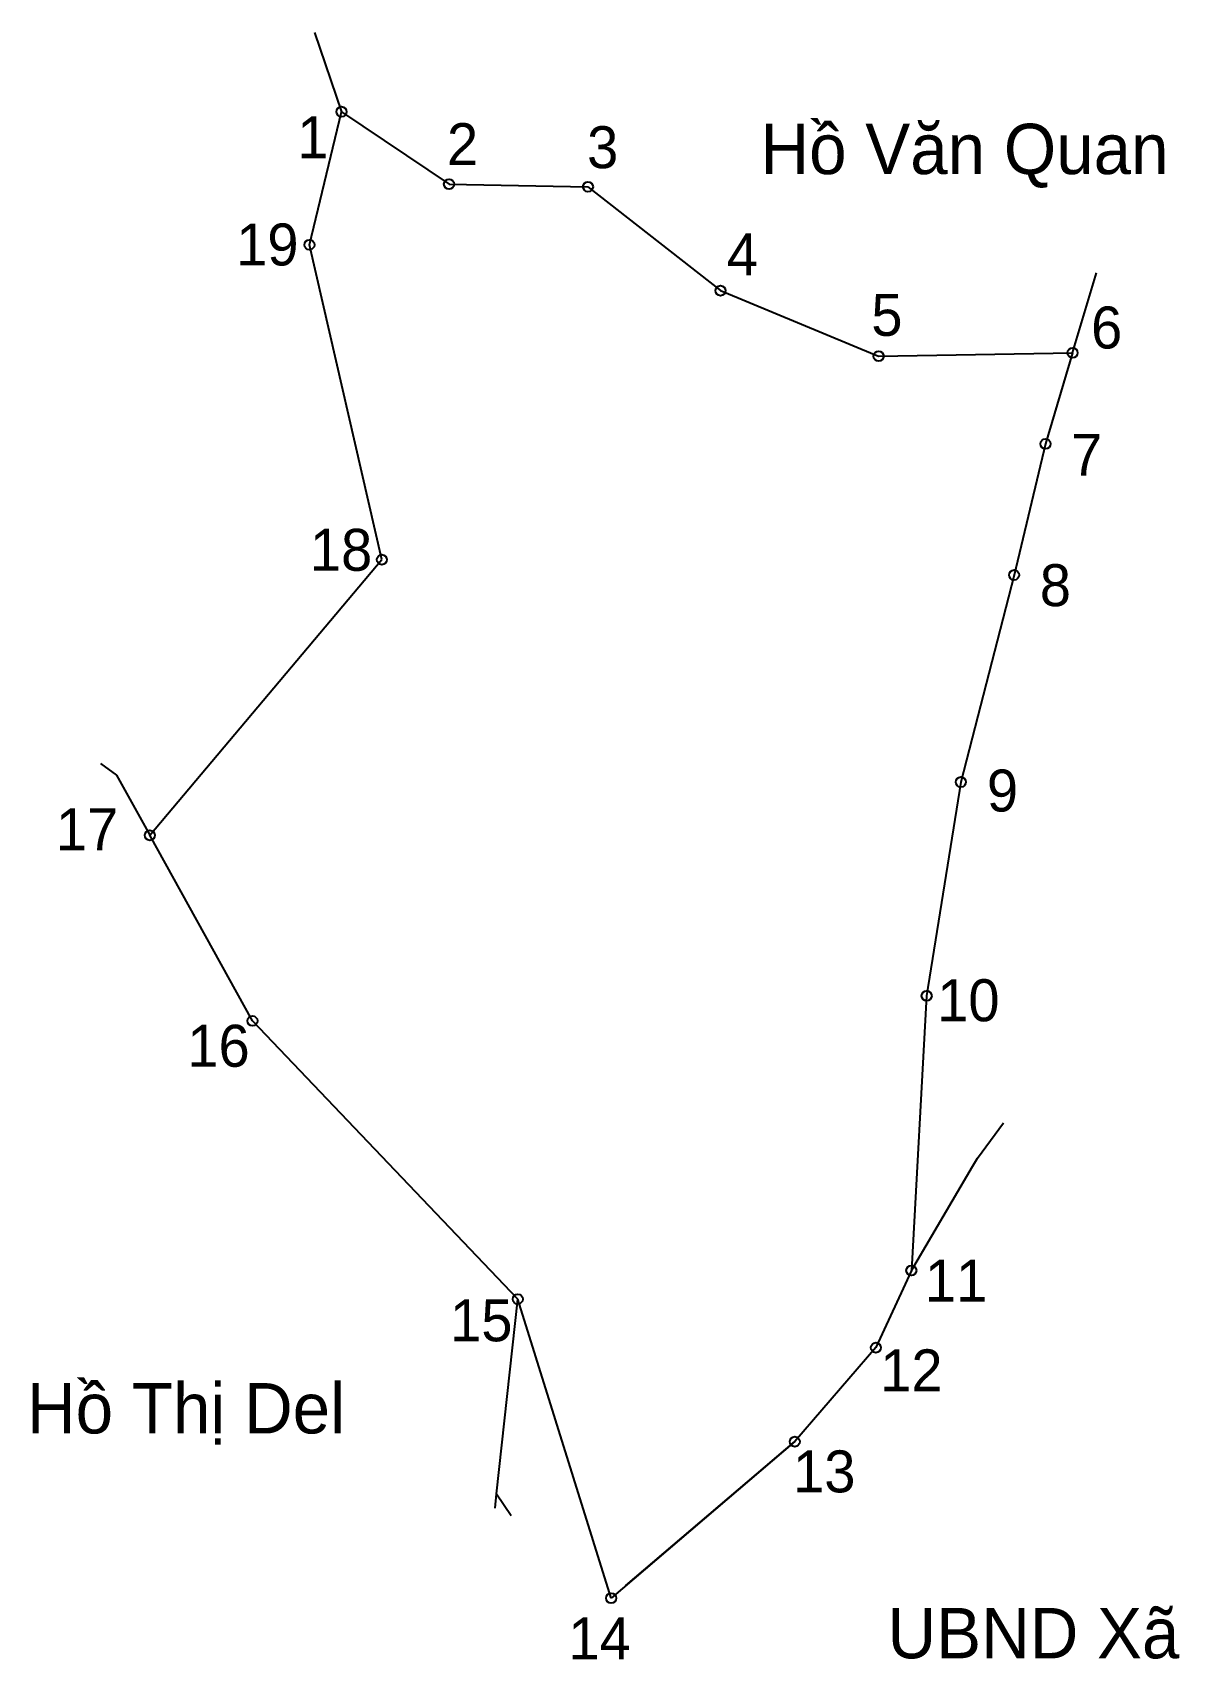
# Model space of a CAD drawing. Extents: x 546384 to 546549, y 1825127 to 1825361.
import ezdxf

# ---------------------------------------------------------------- set-up
doc = ezdxf.new("R2010")
doc.units = 0
for name, color, linetype in [('CanhThua', 7, 'Continuous'), ('MocDinhThua', 7, 'Continuous'), ('RauThua', 7, 'Continuous'), ('SoHieuDinhThua', 7, 'Continuous'), ('TenChuLanCan', 7, 'Continuous')]:
    doc.layers.add(name, color=color, linetype=linetype)

msp = doc.modelspace()

# ---------------------------------------------------------------- linework, layer by layer
at = {"layer": 'CanhThua'}
for p, q in [((546424.06, 1825330.44), (546428.68, 1825349.56)), ((546428.68, 1825349.56), (546444.13, 1825339.15)), ((546444.13, 1825339.15), (546464.1, 1825338.78)), ((546464.1, 1825338.78), (546483.14, 1825323.84)), ((546434.49, 1825285.18), (546424.06, 1825330.44)), ((546483.14, 1825323.84), (546505.87, 1825314.43)), ((546505.87, 1825314.43), (546533.75, 1825314.9)), ((546533.75, 1825314.9), (546529.85, 1825301.81)), ((546529.85, 1825301.81), (546525.33, 1825282.97)), ((546401.13, 1825245.56), (546434.49, 1825285.18)), ((546525.33, 1825282.97), (546517.68, 1825253.22)), ((546517.68, 1825253.22), (546512.77, 1825222.5)), ((546415.87, 1825218.89), (546401.13, 1825245.56)), ((546512.77, 1825222.5), (546510.57, 1825183.01)), ((546454, 1825178.91), (546415.87, 1825218.89)), ((546510.57, 1825183.01), (546505.48, 1825171.93)), ((546467.43, 1825135.93), (546454, 1825178.91)), ((546505.48, 1825171.93), (546493.81, 1825158.42)), ((546493.81, 1825158.42), (546467.43, 1825135.93))]:
    msp.add_line(p, q, dxfattribs=at)
at = {"layer": 'MocDinhThua'}
for centre in [(546428.68, 1825349.56), (546444.13, 1825339.15), (546464.1, 1825338.78), (546424.06, 1825330.44), (546483.14, 1825323.84), (546505.87, 1825314.43), (546533.75, 1825314.9), (546529.85, 1825301.81), (546434.49, 1825285.18), (546525.33, 1825282.97), (546517.68, 1825253.22), (546401.13, 1825245.56), (546512.77, 1825222.5), (546415.87, 1825218.89), (546510.57, 1825183.01), (546454, 1825178.91), (546505.48, 1825171.93), (546493.81, 1825158.42), (546467.43, 1825135.93)]:
    msp.add_circle(centre, 0.724, dxfattribs=at)
at = {"layer": 'RauThua'}
for p, q in [((546424.8, 1825360.94), (546428.68, 1825349.56)), ((546533.75, 1825314.9), (546537.18, 1825326.41)), ((546394.05, 1825255.88), (546396.34, 1825254.21)), ((546396.34, 1825254.21), (546401.13, 1825245.56)), ((546520.06, 1825199.18), (546523.83, 1825204.24)), ((546519.34, 1825197.96), (546520.06, 1825199.18)), ((546510.57, 1825183.01), (546519.34, 1825197.96)), ((546450.97, 1825150.93), (546454, 1825178.91)), ((546450.97, 1825150.93), (546454, 1825178.91)), ((546469.54, 1825137.73), (546493.81, 1825158.42)), ((546450.75, 1825148.86), (546450.97, 1825150.93)), ((546450.97, 1825150.93), (546453.07, 1825147.82))]:
    msp.add_line(p, q, dxfattribs=at)

# ---------------------------------------------------------------- texts
at = {"layer": 'SoHieuDinhThua'}
for s, height, p in [('1', 6.03, (546422.32, 1825342.88)), ('2', 6.03, (546443.83, 1825341.88)), ('3', 6.03, (546463.97, 1825341.44)), ('19', 6.031, (546413.53, 1825327.46)), ('4', 6.03, (546484.05, 1825326.04)), ('5', 6.03, (546504.82, 1825317.34)), ('6', 6.03, (546536.4, 1825315.53)), ('7', 6.03, (546533.52, 1825297.23)), ('18', 6.031, (546424.13, 1825283.58)), ('8', 6.03, (546529.03, 1825278.5)), ('9', 6.03, (546521.43, 1825248.98)), ('17', 6.031, (546387.63, 1825243.42)), ('10', 6.031, (546514.28, 1825218.84)), ('16', 6.031, (546406.52, 1825212.3)), ('11', 6.031, (546512.51, 1825178.54)), ('15', 6.031, (546444.28, 1825172.84)), ('12', 6.031, (546506.09, 1825165.65)), ('13', 6.031, (546493.57, 1825151.13)), ('14', 6.031, (546461.28, 1825127.12))]:
    msp.add_text(s, height=height, dxfattribs=at).set_placement(p)
at = {"layer": 'TenChuLanCan'}
for s, height, p in [('Hồ Văn Quan', 7.2373, (546488.89, 1825340.59)), ('Hồ Thị Del', 7.237, (546383.48, 1825159.6)), ('UBND Xã', 7.237, (546507.15, 1825127.28))]:
    msp.add_text(s, height=height, dxfattribs=at).set_placement(p)

doc.saveas('drawing.dxf')
